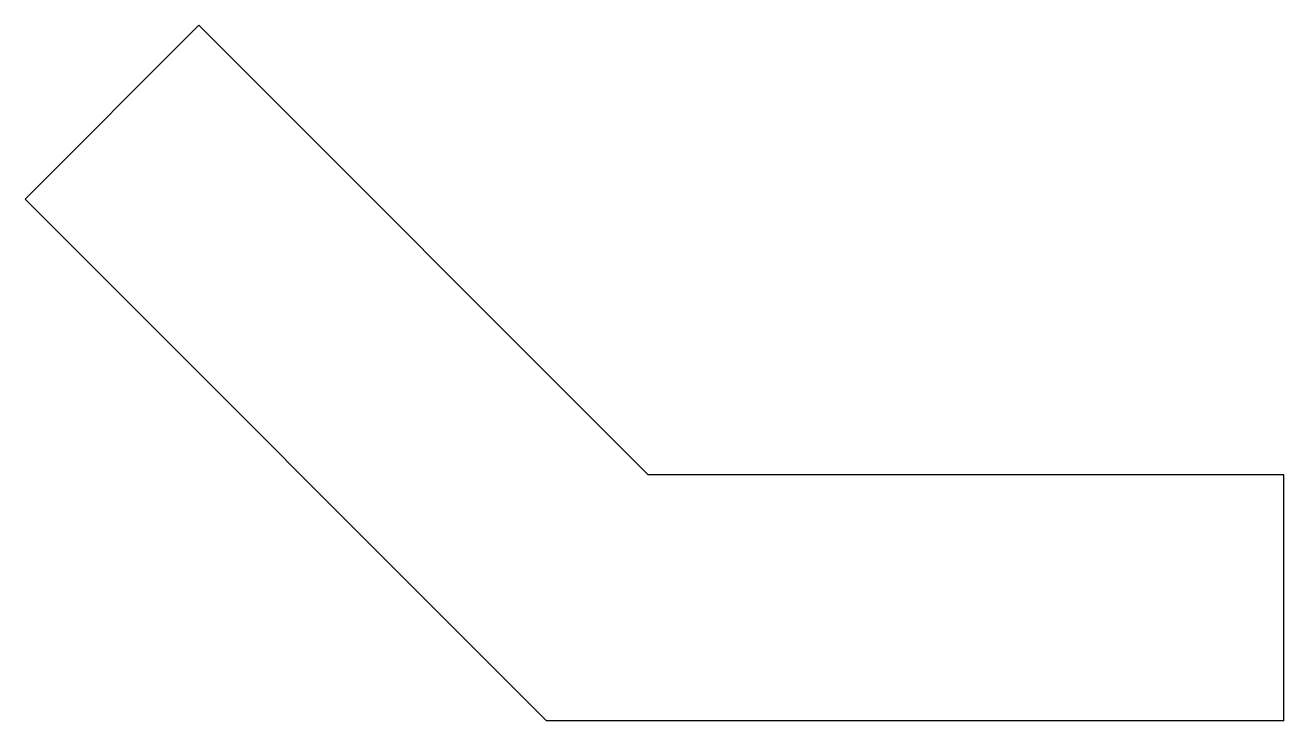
# Model space of a CAD drawing. Header units: metres. Extents: x -0.38 to 0.388, y -0.15 to 0.274.
import ezdxf

# ---------------------------------------------------------------- set-up
doc = ezdxf.new("R2010")
doc.units = ezdxf.units.M

msp = doc.modelspace()

# ---------------------------------------------------------------- linework, layer by layer
for p, q in [((-0.38033, 0.1682), (-0.27426, 0.27426)), ((0, 0), (-0.27426, 0.27426)), ((-0.06213, -0.15), (-0.38033, 0.1682)), ((0.38787, 0), (0, 0)), ((0.38787, -0.15), (0.38787, 0)), ((0.38787, -0.15), (-0.06213, -0.15))]:
    msp.add_line(p, q)

doc.saveas('drawing.dxf')
